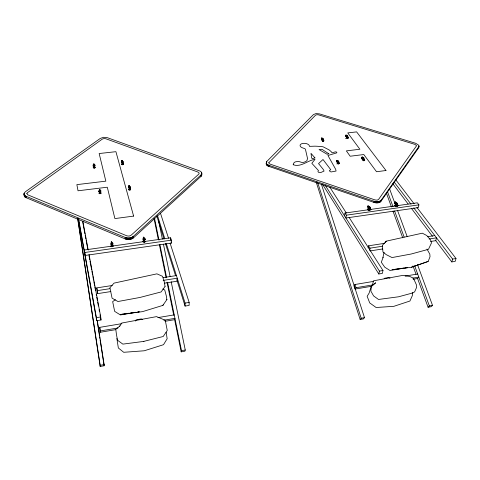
<?xml version="1.0" encoding="UTF-8"?>
<svg xmlns="http://www.w3.org/2000/svg" width="480" height="480" viewBox="0 0 480 480"><rect width="100%" height="100%" fill="white"/><g stroke="black" fill="none" stroke-linecap="round" stroke-linejoin="round"><path stroke-width="0.72" d="M170.106 243.186L189.156 302.424L189.138 305.418L185.082 306.084L185.082 303.09L166.374 243.732M95.148 165.882L95.094 165.564M397.032 203.772L397.146 204.06L397.152 203.742A1.086 0.606 10.9 0 0 396.348 202.728L396.972 203.88L396.552 205.896L396.054 205.968L396.468 203.952L395.568 202.77A1.086 0.606 10.9 0 0 395.304 203.466A1.086 0.606 10.9 0 0 396.468 203.952M145.236 239.256L145.296 239.634L145.26 239.262M98.82 191.766L98.766 191.43M201.03 176.34L201.054 174.894C202.824 173.484 201.108 171.174 199.35 170.826L107.298 137.664L103.614 137.286L100.302 138.402L25.452 191.724C23.16 193.002 23.67 196.92 26.118 197.7L125.268 238.956C127.962 239.982 131.28 239.67 133.53 237.798L201.03 176.34L201.798 174.882L201.48 172.302M201.348 176.004L201.372 174.558M201.582 175.644L201.606 174.198M201.66 174.12L201.684 172.674M201.738 175.266L201.798 173.052M99.882 190.206C100.296 195.864 100.938 190.722 99.474 190.23A1.056 0.594 -4 0 0 98.796 190.878A1.056 0.594 -4 0 0 99.708 191.34L99.87 193.326L100.404 193.26L100.236 190.182A1.056 0.594 -4 0 1 100.482 191.184L100.248 191.274M143.922 238.746L143.778 237.084L144.828 242.034A3 0.324 82.6 0 1 144.702 241.686M24.246 195.234L24.324 196.062M116.85 338.442L118.35 347.988L123.726 352.296L144.276 350.778L163.512 344.694L167.148 338.742L166.164 332.274M94.122 167.184L94.536 167.142L93.954 163.878L94.662 167.802L94.092 164.664L93.678 164.724L94.122 167.184L94.068 166.542L94.476 166.494L94.536 167.142M418.812 146.976L418.572 147.918L380.868 201.396C379.152 203.316 376.14 203.076 373.896 202.38L268.92 166.404C267.306 166.056 265.188 164.064 266.766 162.492M397.254 205.23C396.672 203.556 397.068 207.66 395.898 204.486M321.624 138.42C321.786 136.422 325.176 141.216 323.34 141.366A2.358 0.828 84.5 0 1 323.1 141.174L321.456 139.278L321.45 137.916L323.556 140.838L322.992 141.402A2.358 0.828 84.5 0 1 322.746 141.21M99.708 191.34C99.264 187.884 99.456 194.478 100.32 192.174M129.042 187.116L129.588 189.162L129.18 187.116M129.462 186.984L130.02 189.108L129.618 187.062M111.384 242.868L111.87 242.802L111.924 243.486L111.456 243.546L111.396 242.832L111.972 245.922L112.428 245.88L112.374 245.19L111.906 245.256M266.196 163.878L266.85 161.43L313.47 114.552L316.038 113.568L319.53 113.904L415.728 143.31L418.776 145.278L418.734 147.624M266.262 164.244L266.394 162.096M266.424 164.616L266.346 163.188M266.502 162.81L266.58 161.754M266.658 164.97L266.502 163.554M266.976 165.312L266.742 163.908M267.372 165.63L267.45 164.568L267.06 164.25M267.828 165.918L267.912 164.862L267.45 164.568M268.35 166.182L268.434 165.12L267.912 164.862M268.92 166.404L268.998 165.342L268.434 165.12M129.888 187.5L130.128 187.41A1.08 0.606 -2.6 0 0 129.816 186.384L129.996 189.546L129.444 189.618L128.982 186.414M394.908 202.374C395.154 200.088 399.966 206.694 397.326 206.172M321.744 140.412L321.978 138.576L322.62 139.476C321.942 141.876 323.142 141.738 323.058 139.422L322.656 138.546A0.918 0.468 6.5 0 1 323.232 139.35L323.28 139.638M122.778 162.276L123.006 162.192A1.032 0.552 -2.4 0 0 122.724 161.256L122.892 164.274L122.37 164.34C120.954 155.712 123.27 169.008 122.37 161.286L122.91 163.794L122.37 161.286M337.008 162.858L337.272 160.98L337.974 161.958L337.704 163.836L338.16 163.782L338.43 161.904L337.98 160.95A0.96 0.51 7.5 0 1 338.604 161.826L338.658 162.132M337.644 162.186L337.824 160.932M346.986 136.566A0.948 0.474 7.4 0 1 345.984 136.176A0.948 0.474 7.4 0 1 346.278 135.642L346.986 136.566C346.242 139.044 347.466 138.906 347.436 136.512L346.974 135.618A0.948 0.474 7.4 0 1 347.604 136.44L347.436 136.512M344.544 215.874L345 213.054L367.884 209.814M345 213.054L346.35 215.178L345.888 218.004L418.272 207.636L418.92 204.852L417.348 202.812L370.098 209.502M363.258 158.73A0.996 0.516 8.4 0 1 362.208 158.31A0.996 0.516 8.4 0 1 362.49 157.728L363.258 158.73L362.934 160.674L363.402 160.614L363.726 158.67L363.216 157.692A0.996 0.516 8.4 0 1 363.906 158.592L363.972 158.91L363.726 158.67M368.16 208.68L368.508 206.73L369.33 207.882L368.976 209.838L369.84 209.76M369.588 209.112L369.822 207.81L369.27 206.682A1.05 0.594 9.8 0 1 370.008 207.72L369.822 207.81M373.896 202.38L374.094 201.294L268.998 165.342M374.568 202.578L374.772 201.498L374.094 201.294M375.264 202.734L375.468 201.648L378.864 201.606L381.072 200.31L419.04 146.28M375.972 202.836L376.176 201.75M376.68 202.878L376.884 201.798M377.37 202.872L377.574 201.786M378.03 202.806L378.24 201.72M368.118 247.956L368.532 245.814L384.726 243.312M378.66 202.686L378.864 201.606M379.236 202.518L379.44 201.432M379.752 202.302L379.956 201.216M369.618 250.314L370.038 248.166L368.532 245.814M380.202 202.038L380.406 200.952M380.574 201.732L380.784 200.652M380.868 201.396L381.072 200.31M382.908 257.748L384.024 252.288M395.568 202.77L395.388 204.732M349.152 217.47L382.98 270.51L382.368 273.408L378.822 273.996L379.422 271.092L325.476 185.688M418.572 147.918L419.034 145.95M336.876 160.548C337.416 159.156 340.662 163.896 338.73 163.938A2.46 0.906 83.9 0 1 338.46 163.716L338.1 163.758A2.46 0.906 83.9 0 0 338.364 163.98C341.238 163.248 334.566 158.13 336.972 161.43M171.174 281.676L185.256 349.986L184.914 351.186L181.182 351.858L181.512 350.658L167.628 282.558M416.88 207.384L456 258.522L455.184 261.378L451.818 261.93L452.628 259.074L413.742 207.846M367.98 206.112C368.442 204.66 372.474 210.48 370.158 210.042A2.67 1.068 82.2 0 1 370.05 209.97M371.244 286.29L369.114 293.1L367.146 296.304L369.72 302.91L376.116 307.512L393.9 306.312L409.92 301.02L412.296 295.722L412.62 293.748L412.224 292.428M345.768 136.512C344.166 132.738 349.752 137.994 347.376 138.552A2.436 0.93 84.7 0 1 347.1 138.354L346.434 137.436M345.9 135.114C346.632 134.424 349.602 138.3 347.73 138.516A2.436 0.93 84.7 0 1 347.64 138.468M364.386 160.254L363.672 160.812A2.532 1.014 84 0 1 363.378 160.584C360.426 158.238 361.656 154.008 364.386 160.254L364.758 160.212L364.044 160.77A2.532 1.014 84 0 1 363.75 160.542L363.378 160.584M337.296 161.064C335.37 160.746 340.662 165.996 337.824 161.556M368.07 207.102C372.336 214.428 367.572 204.192 368.172 207.282C365.37 203.034 373.122 210.018 369.768 210.096A2.67 1.068 82.2 0 1 369.45 209.814M403.662 268.08L392.04 269.736L411.342 267.27L428.172 261.438L430.026 256.728L429.81 254.124L426.978 249.078M397.788 205.746L396.93 206.226A2.748 1.2 82.2 0 1 396.576 205.938C393.024 202.92 394.698 198.714 397.788 205.746L398.19 205.692M385.47 242.46L386.118 241.182L422.298 233.184L426.774 235.518L430.644 240.03L431.478 242.928L428.472 249.312L411.126 254.022L392.034 257.568L386.148 254.598L382.968 251.964L382.338 245.388L386.118 241.182L385.428 242.382M383.142 257.268L381.324 262.278L384.768 267.216L389.982 270.486L407.304 267.6L405.114 267.876M362.052 157.116L362.418 157.008L364.758 160.212M119.478 326.484L121.728 323.04L156.516 316.626L165.252 320.256L167.256 330.474L163.2 336.498L143.52 341.442L122.862 344.118L117.516 340.23L116.466 334.596L115.788 329.352L120.018 325.872M129.132 313.218L120.432 314.49L142.572 311.628L162.864 305.394L163.23 304.866M166.806 299.7L166.5 296.604L164.76 290.094L162.876 288.918M162.864 305.394L167.004 299.418M373.41 281.418L354.972 284.508L353.976 285.876L354.804 288.438M373.008 284.85L356.016 287.718L355.008 289.08L371.94 286.218M397.176 205.452L396.708 205.542M135.246 321.066L136.176 319.866L141.27 318.918L142.356 319.404M322.428 139.74C323.736 142.482 323.328 138.894 322.146 138.594M316.176 182.028L360.144 319.5L361.188 318.234L364.494 317.64L321.414 184.248M364.494 317.64L363.438 318.906L360.144 319.5M346.728 136.848C347.04 138.948 348.372 137.448 347.256 137.34L346.002 135.696L345.972 136.338M413.16 279.24L417.576 278.496L418.806 277.122L412.896 278.118M417.576 278.49L428.076 307.242L429.372 305.958L432.522 305.394L417.51 264.66M432.522 305.394L431.214 306.678L428.076 307.242M24 194.154L24.546 195.318L25.878 196.2L125.178 237.426C127.872 238.452 131.196 238.14 133.452 236.274L201.054 174.894M115.446 299.712L112.662 301.614L114.654 311.364L120.414 314.94L136.38 312.282M338.184 163.386L338.244 162.756L337.068 161.016M144.552 239.514L144.81 239.406A1.176 0.726 -2.8 0 0 144.444 238.176L144.606 240.93M112.29 244.176L112.548 244.068A1.152 0.708 -4.7 0 0 112.254 242.868L112.44 246.234M411.342 267.27L428.172 261.438M143.52 341.442L143.904 341.346M384.12 278.358L388.446 277.542L390.006 278.202M104.112 364.596L104.124 365.766L100.188 366.474L100.158 365.304L104.112 364.596L97.242 320.256M181.512 350.658L185.256 349.986M115.752 329.64L100.296 332.256L100.272 330.96L118.014 327.966M163.842 320.232L174.93 318.36L174.636 319.674L165.066 321.294M137.832 312.042L139.284 311.802L137.832 311.952M405.126 276.102L417.666 274.002M100.296 332.256L99.714 327.36L121.842 323.652M157.986 317.592L174.216 314.874M379.422 271.092L382.98 270.51M452.628 259.074L456 258.522M100.722 316.944L101.01 319.98L96.702 320.688L96.402 317.658L100.722 316.944L89.04 254.478M185.082 303.09L189.156 302.424M370.218 250.914L382.74 248.958M430.62 241.47L435.774 240.66L436.506 237.834L429.12 238.986M112.242 285.492L96.756 287.88L97.566 293.646L110.85 291.564M164.718 283.14L177.264 281.178L177.24 278.214L163.176 280.398M427.428 236.718L434.796 235.578M163.134 277.626L176.412 275.574M97.566 293.646L97.278 290.64L109.866 288.684M370.038 248.166L382.59 246.216M130.584 313.008L135.66 312.27M346.35 215.178L418.92 204.852M84.864 252.48L171.384 240.162L171.426 243.096L85.17 255.456L84.414 250.008L110.94 246.258M113.148 245.946L143.358 241.668M144.834 241.458L170.622 237.81L171.384 240.162M143.502 239.004L143.28 237.186L143.91 237.414M111.426 243.66L111.222 241.854L111.78 242.118L112.632 246.72L112.488 246.426M144.342 241.71L144.036 241.728L143.952 239.598A1.176 0.726 -2.8 0 1 142.89 239.04A1.176 0.726 -2.8 0 1 143.544 238.23L143.994 238.086L144.036 238.824M369.642 208.77L370.086 209.052M369.558 209.43L369.918 209.37L368.874 207.828M396.576 205.938L396.978 205.89A2.748 1.2 82.2 0 0 397.212 206.1M370.53 209.634L370.926 209.58M144.18 240.618L144.654 240.552L144.708 241.266L144.21 241.326L143.508 238.14L144.228 241.752A3 0.318 82.7 0 0 144.354 242.1L143.436 237.474M144.228 241.752L145.026 241.614M111.99 246.348C112.242 247.392 111.984 245.952 112.644 246.234M395.154 202.122L395.55 202.074M368.142 206.094L368.532 206.046M394.86 203.574L395.142 203.352M368.136 207.366L368.526 207.312M361.998 157.74L362.124 158.34L362.22 157.752L363.948 159.582M338.244 162.756L338.61 162.714M99.954 190.842C98.976 190.818 99.756 189.396 99.54 191.544M338.994 163.446L339.36 163.404M129.54 188.472L129.978 188.424M129.576 189.156L130.014 189.108M128.868 186.642L128.808 185.544L130.218 189.834A0.918 0.516 -2.6 0 0 130.374 189.12M99.942 192.882L100.374 192.834M100.104 193.044L100.536 192.996L100.53 193.548L100.026 193.482L99.336 189.378L99.474 190.872L99.936 190.986L99.744 189.312L100.536 192.996M362.148 157.182L362.52 157.14M336.972 160.446L337.332 160.41M361.92 158.58L362.292 158.538M336.984 161.64L337.344 161.598M128.916 185.796L129.348 185.748L130.278 189.258M99.39 189.612L99.816 189.564M94.14 165.486C93.498 165.762 93.138 163.314 94.02 164.094M321.72 139.242L321.738 138.624L323.226 140.19M121.992 161.994L122.406 161.952M347.52 137.94L347.166 137.976L347.256 137.34M348.018 137.964L348.378 137.928M122.37 162.12L121.956 162.162L121.776 160.506L122.646 164.532L122.502 164.256L123.066 164.484L122.25 160.542L122.922 164.208M323.148 140.802L322.794 140.844L322.872 140.232M93.75 165.366L94.158 165.324M323.556 140.838L323.91 140.802M122.442 163.188L122.856 163.14M122.478 163.854L123.126 163.878M93.612 164.136L94.26 167.262L94.674 167.22M94.566 167.526L94.242 167.838L94.26 167.262M345.966 135.15L346.326 135.108M321.702 138.09L322.05 138.054M321.534 139.41L321.888 139.374M121.866 160.722L122.286 160.68M112.152 246.3L111.378 242.922A1.152 0.708 -4.7 0 0 110.7 243.714A1.152 0.708 -4.7 0 0 111.702 244.26M94.254 164.64L94.416 164.658A1.008 0.54 -3.7 0 1 94.644 165.57L94.254 164.64L94.578 167.592L94.062 167.652L93.648 164.688A1.008 0.54 -3.7 0 0 93.036 165.288A1.008 0.54 -3.7 0 0 93.9 165.708M374.772 201.498L375.468 201.648M395.952 180.036L414.15 203.82M394.296 182.226L411.03 204.27M392.826 183.732L408.138 204.03M411.744 208.806L432.456 236.262M435.606 240.444L451.818 261.93M362.58 159.012L363.444 160.2L363.552 159.552M368.994 207.18L370.032 208.722M346.536 137.502L347.148 138.414M329.826 187.164L346.338 213.048M322.698 184.614L378.822 273.996M128.994 186.414L129.006 186.432A1.08 0.606 -2.6 0 0 128.382 187.092A1.08 0.606 -2.6 0 0 129.336 187.572M98.808 191.766L98.76 191.496M321.804 139.242L321.678 138.864M93.684 164.706L93.756 165.984M395.136 203.436C394.794 202.596 395.856 202.344 395.502 203.298M123.438 162.198L123.462 162.288M389.562 188.814L395.256 204.264M397.584 210.582L407.16 236.568M387.63 192.024L393.042 206.796M394.59 211.014L404.124 237.036M414.684 265.872L429.372 305.958M386.328 192.93L391.452 206.958M392.988 211.164L402.72 237.81M412.968 265.866L416.04 274.278M354.972 284.508L356.016 287.718M171.042 241.914L171.426 243.096M317.634 182.448L361.188 318.234M160.47 213.21L168.504 238.188M157.578 215.838L164.796 238.728M156.894 216.27L164.052 239.082M165.396 243.36L175.464 275.436M176.802 279.714L185.082 306.084M143.544 238.23L143.952 239.598M129.348 185.748L129.24 186.084M142.878 239.808L142.836 239.88M130.59 187.47L130.608 187.56M128.364 187.77L128.34 187.914M121.308 162.702L121.332 162.6M111.78 242.118L111.684 241.794L111.888 243.6M111.312 242.184L112.176 246.294M158.448 219.978L162.384 239.07M163.446 244.212L170.112 276.534M154.494 218.118L158.976 240.084M159.87 244.476L166.584 277.428M154.026 218.4L158.352 239.664M159.396 244.8L166.116 277.8M167.01 282.198L173.724 315.198M174.468 318.864L181.182 351.858M113.052 244.158L113.082 244.134M100.98 191.238L100.992 191.328M110.67 244.53L110.658 244.428M93.024 166.062L93.012 165.978M96.756 287.88L97.278 290.64M82.86 221.406L88.218 250.068M82.74 222.072L84.936 233.85M85.212 235.32L85.896 239.004M86.172 240.474L87.822 249.306M89.058 255.936L89.742 259.614M90.018 261.084L91.668 269.922M91.944 271.392L92.628 275.076M92.904 276.546L93.588 280.224M93.864 281.7L94.554 285.378M94.824 286.854L95.514 290.532M96.198 294.216L96.474 295.686M96.75 297.156L97.434 300.84M97.71 302.31L98.4 305.994M99.084 309.672L99.36 311.148M100.044 314.826L100.32 316.296M100.596 317.772L101.01 319.98M78.582 218.964L96.402 317.658M78.36 218.886L96.702 320.688M24.012 193.74L24.51 196.452M25.878 196.2L26.118 197.7M25.356 195.948L25.596 197.448M24.912 195.654L25.146 197.154M24.546 195.318L24.786 196.818M24.12 193.314L24.276 194.31M99.714 327.36L100.272 330.96M97.248 321.378L99.426 335.436M99.654 336.912L99.882 338.394M100.116 339.876L104.124 365.766M77.82 218.766L100.158 365.304M77.61 218.28L100.188 366.474M84.414 250.008L84.726 252.978M100.068 190.164L100.176 191.484M111.378 242.922L111.48 244.29M125.832 237.66L125.922 239.19M125.178 237.426L125.268 238.956M127.278 237.948L127.368 239.478M126.54 237.834L126.63 239.364M128.82 237.99L128.91 239.52M128.046 238.002L128.136 239.532M122.562 161.238L122.634 162.57M122.016 162.624L121.938 161.292A1.032 0.552 -2.4 0 0 121.338 161.898A1.032 0.552 -2.4 0 0 122.25 162.336M130.35 237.774L130.434 239.304M129.594 237.912L129.678 239.442M132.396 237.018L132.474 238.548M131.76 237.324L131.844 238.854M131.076 237.576L131.16 239.106M133.452 236.274L133.53 237.798M132.96 236.664L133.038 238.194M170.622 237.81L170.652 240.006M129.84 189.312C129.75 190.542 129.552 188.994 130.17 189.828A0.918 0.516 -2.6 0 1 128.94 189.804A0.918 0.516 -2.6 0 1 128.922 189.102M123.096 163.716A1.026 0.552 -2.5 0 1 123.33 164.484A1.026 0.552 -2.5 0 1 121.89 164.652A1.026 0.552 -2.5 0 1 121.662 163.884M122.076 163.692A1.026 0.552 -2.5 0 1 122.334 163.644M123.12 163.824A0.876 0.474 -2.5 0 1 123.27 164.424A0.876 0.474 -2.5 0 1 122.202 164.64A0.876 0.474 -2.5 0 1 121.674 164.124M94.836 167.04A1.002 0.54 -3.8 0 1 95.07 167.748A1.002 0.54 -3.8 0 1 93.762 167.994A1.002 0.54 -3.8 0 1 93.3 167.328M94.848 167.142A0.858 0.462 -3.8 0 1 94.794 167.838A0.858 0.462 -3.8 0 1 93.528 167.778M145.206 241.074A1.17 0.726 -2.8 0 1 144.828 241.998A1.17 0.726 -2.8 0 1 143.328 241.968A1.17 0.726 -2.8 0 1 143.19 241.038M143.652 240.78A1.17 0.726 -2.8 0 1 143.94 240.714M145.086 241.68A0.996 0.618 -2.8 0 1 143.754 242.004A0.996 0.618 -2.8 0 1 143.292 241.188M113.064 245.676A1.146 0.708 -4.8 0 1 112.644 246.576A1.146 0.708 -4.8 0 1 111.186 246.546A1.146 0.708 -4.8 0 1 111.096 245.64M113.028 245.952A0.978 0.606 -4.8 0 1 112.458 246.558A0.978 0.606 -4.8 0 1 111.39 246.51M111.12 246.258A0.978 0.606 -4.8 0 1 111.102 245.94M130.398 189.006A1.074 0.606 -2.6 0 1 130.254 189.864A1.074 0.606 -2.6 0 1 128.742 189.828A1.074 0.606 -2.6 0 1 128.886 188.97M100.668 192.624A1.05 0.594 -4.1 0 1 100.92 193.398A1.05 0.594 -4.1 0 1 99.552 193.674A1.05 0.594 -4.1 0 1 99.06 192.948M100.494 192.672A0.894 0.504 -4.1 0 1 100.914 193.254A0.894 0.504 -4.1 0 1 99.936 193.644A0.894 0.504 -4.1 0 1 99.174 193.194M345.648 138.456A0.948 0.474 7.4 0 1 345.582 138.204M322.62 139.476A0.918 0.468 6.5 0 1 321.666 139.098A0.918 0.468 6.5 0 1 321.978 138.576M396.732 205.602A1.086 0.606 11 0 1 395.832 206.364A1.086 0.606 11 0 1 394.758 205.41M395.07 205.188A1.086 0.606 11 0 1 395.304 205.134M396.672 205.692A0.924 0.516 11 0 1 396 206.292A0.924 0.516 11 0 1 394.902 205.68M369.33 207.882A1.05 0.594 9.8 0 1 368.22 207.408A1.05 0.594 9.8 0 1 368.508 206.73M369.714 209.94A1.044 0.594 9.9 0 1 368.25 210.084A1.044 0.594 9.9 0 1 367.902 209.16M369.438 210.042A0.894 0.51 9.9 0 1 368.382 210.03A0.894 0.51 9.9 0 1 367.92 209.412M337.974 161.958A0.96 0.51 7.5 0 1 336.966 161.55A0.96 0.51 7.5 0 1 337.272 160.98M337.002 163.962A0.816 0.432 7.5 0 1 336.87 163.86M395.016 204.132L395.016 204.132M293.232 164.448L293.244 164.622A1.422 0.78 5.6 0 0 293.316 164.778C300.948 167.586 307.704 160.29 315.012 159.336L311.826 163.296L318.486 170.568L317.94 171.372L318.342 172.23L320.874 172.5L324.072 171.042L323.268 169.422L318.546 163.59L323.01 159.51L330.786 169.734L329.46 170.412L329.994 171.588L331.278 171.936L336.054 171.042L335.7 169.362L327.942 155.484L336.396 152.97A1.074 0.57 7.3 0 0 336.654 152.184A1.074 0.57 7.3 0 0 335.142 151.926L332.088 152.832L331.614 152.202A12.084 6.468 6.6 0 0 331.35 151.884A23.586 12.714 6.2 0 0 330.894 151.392L329.256 149.988L323.298 146.904A2.28 1.206 6.6 0 0 322.674 146.712L317.514 146.28A50.67 28.176 6.9 0 0 314.976 146.172L309.414 146.364A4.698 2.484 5.8 0 0 305.55 143.436A4.698 2.484 5.8 0 0 300.24 144.84A4.698 2.484 5.8 0 0 303.072 148.044A9.546 5.034 5.9 0 0 303.726 148.29L304.662 148.62A1.542 0.822 5.8 0 1 305.016 148.83L305.274 149.1A4.338 2.316 5.7 0 1 305.358 149.22A3.81 2.034 5.7 0 1 305.472 149.436L307.572 158.652A0.99 0.534 6.1 0 1 307.542 158.79L307.524 158.826A5.616 3.042 5.8 0 1 307.428 158.952L307.404 158.982A2.04 1.104 6.2 0 0 307.302 159.168L307.284 159.21A4.992 2.712 6.3 0 0 307.23 159.438A3.192 1.734 6.2 0 0 307.23 159.69C307.35 161.22 304.362 162.258 302.718 162.504A2.04 1.116 5.9 0 1 302.508 162.504A1.86 1.014 5.9 0 1 301.776 162.408L299.244 161.628A2.556 1.398 5.7 0 0 298.788 161.568L297.462 161.58A12.126 6.714 5.9 0 0 296.658 161.652L296.016 161.742A3.918 2.154 5.7 0 0 294.69 162.198A3.384 1.854 5.7 0 0 294.36 162.42L293.886 162.954A13.206 7.266 6.1 0 0 293.562 163.56L293.232 164.448M26.844 193.602L27.786 194.832L126.924 235.86L129.126 236.1L131.052 235.284L198.828 174.09L199.206 173.172L197.988 172.056L105.786 138.75L103.938 138.558L102.282 139.122L27.564 192.594L26.844 193.602M268.812 162.708L269.202 163.602L270.174 164.148L375.066 199.944L377.13 200.154L378.552 199.452L416.604 145.71L414.954 144.39L318.588 114.864L316.836 114.696L315.552 115.194L268.812 162.708M321.48 139.68L321.486 139.65M336.762 162.144L336.762 162.144M345.774 136.782L345.774 136.782M347.586 136.548L347.586 136.548M361.974 158.922L361.986 158.892M371.484 286.038L370.848 291.048L373.584 295.902L378.498 299.46L398.544 296.79L412.704 292.962L414.642 291.858L416.586 287.412L416.358 284.694L413.448 278.268L409.884 276.486L403.026 275.346L373.5 280.824L372.258 285.714L375.678 282.792L371.484 286.038M367.968 208.008L368.07 208.296L367.974 207.978M369.942 207.702L370.05 207.984L369.966 207.648M165.054 286.482L161.136 291.942L140.004 297.45L117.918 301.524L112.086 298.164L109.914 287.724L114.06 283.11L156.906 273.846L162.528 276.3L164.214 281.646L165.054 286.482M314.946 157.92L312.174 158.742L311.604 157.758L310.998 153.342L314.946 157.92M328.83 153.798L327.162 154.29L319.068 149.568L321.93 149.268L328.83 153.798M133.614 216.096L114.888 218.58L107.304 187.218L78.024 190.788L76.866 184.632L105.84 181.158L99.162 153.534L115.926 151.68L133.614 216.096M385.98 170.508L376.548 171.738L363.804 154.542L350.172 156.228L346.362 150.888L359.88 149.25L347.766 132.906L356.622 131.886L385.98 170.508"/></g></svg>
